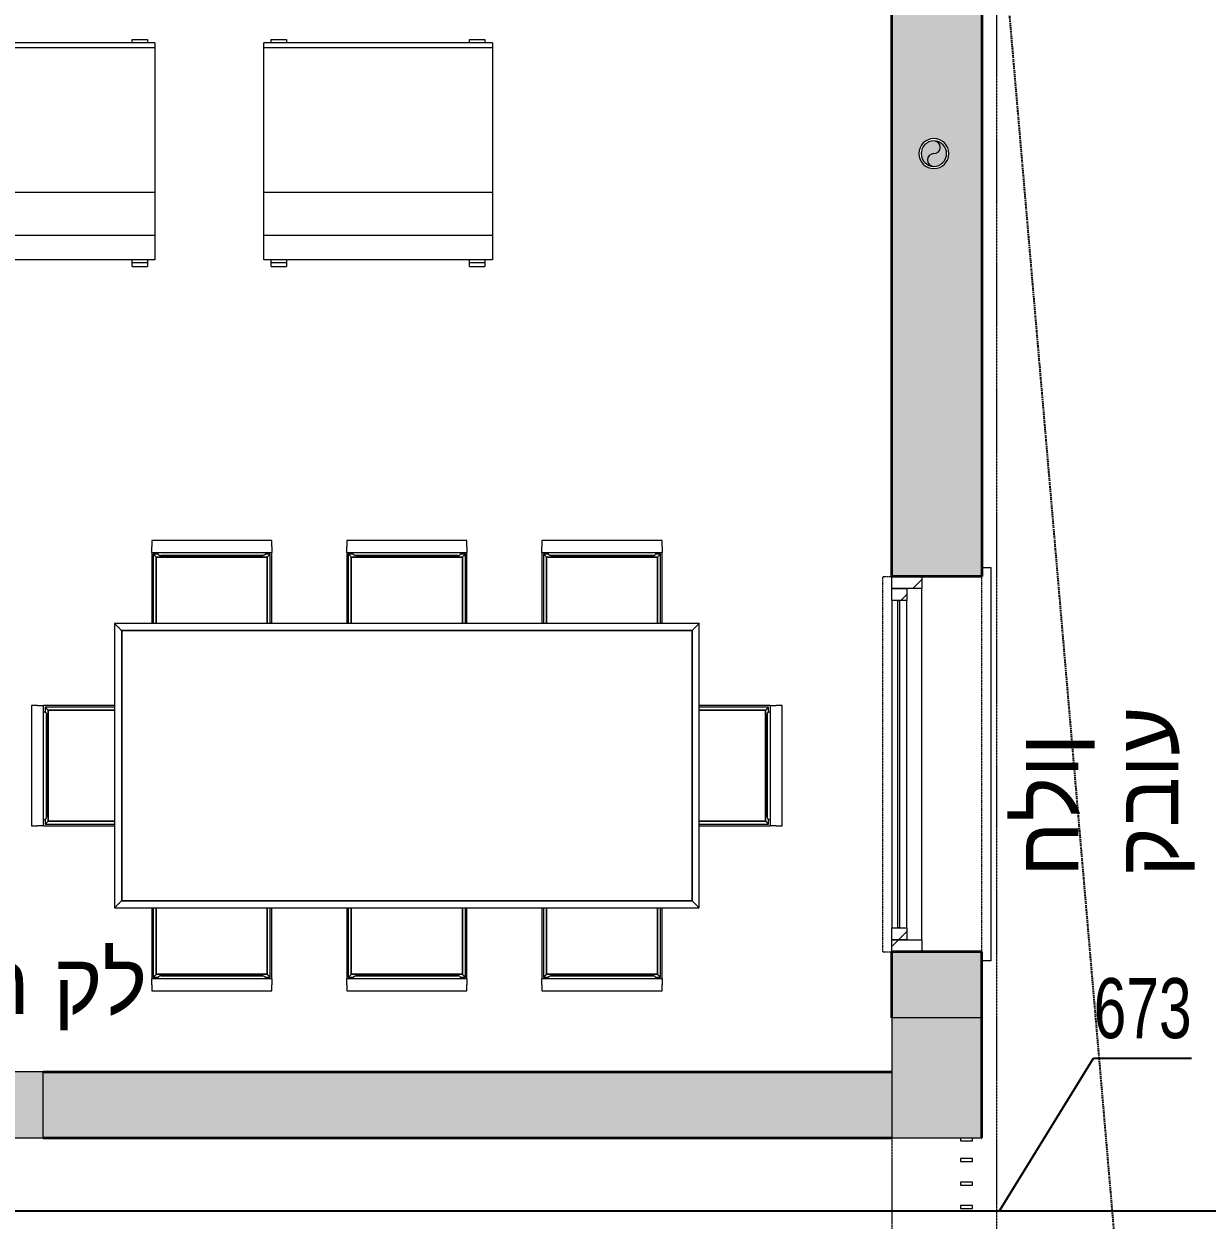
# Model space of a CAD drawing. Header units: centimetres. Extents: x 14435 to 32127, y -4289 to 2500.
# Drawn here: x 19579.3 to 19973.4, y -1335.3 to -936.8 of the extents above; entities that cross this region are included whole.
import ezdxf

# ---------------------------------------------------------------- set-up
doc = ezdxf.new("R2010")
doc.units = ezdxf.units.CM
for name, pattern in [('Dash Tiny', [0.12, 0.06, -0.06]), ('Hidden', [0.714375, 0.47625, -0.238125]), ('Overhead', [0.396875, 0.238125, -0.15875])]:
    doc.linetypes.add(name, pattern=pattern)
for name, color, linetype, lineweight in [('A-ANNO-DIMS', 7, 'Continuous', 5), ('A-DETL', 7, 'Continuous', 5), ('A-GLAZ', 7, 'Continuous', 13), ('A-GLAZ-CWMG', 7, 'Continuous', 5), ('A-WALL-PATT', 7, 'Continuous', 35), ('G-ANNO-TEXT', 7, 'Continuous', 5), ('I-FURN', 7, 'Continuous', 5), ('I-WALL', 7, 'Continuous', 13), ('P-SANR-FIXT', 7, 'Continuous', 5)]:
    doc.layers.add(name, color=color, linetype=linetype, lineweight=lineweight)
doc.styles.add('Arial_15', font='arial.ttf', dxfattribs={"width": 0.7, "height": 20})
doc.styles.add('Arial_3', font='arial.ttf', dxfattribs={"height": 15})
doc.dimstyles.new('2_mm_-_מעוגל_למידות_שלמות_1', dxfattribs={"dimscale": 30.48, "dimtxt": 20.405188, "dimasz": 0.492126, "dimexe": 0.492126, "dimexo": 0.0625, "dimgap": 0, "dimtad": 1, "dimdec": 0, "dimdsep": 46, "dimtxsty": 'Arial_15', "dimblk1": 'OBLIQUE', "dimblk2": 'OBLIQUE', "dimsah": 1, "dimcen": 0.09, "dimdle": 0.328084, "dimadec": 1, "dimazin": 2, "dimtfac": 1, "dimtdec": 4, "dimtix": 1, "dimtmove": 1, "dimatfit": 3, "dimfxl": 0.787402, "dimfxlon": 1, "dimtvp": 1, "dimtolj": 1, "dimtzin": 0, "dimarcsym": 2})
pattern_1 = [(315, (2663.47, 1033.428), (5.613014, 5.613014), [])]

# ---------------------------------------------------------------- blocks, each defined once
blk = doc.blocks.new('שולחן אוכל מלבני - 160L_90W cm 8 seats-375371-קומה א - Dependent 1')
at = {"layer": 'I-FURN', "color": 253, "true_color": 0xaaaaaa}
for p, q in [((-45, 75), (-85, 75)), ((-85, 75), (-85, 73)), ((-85, 71), (-85, 73)), ((-45, 73), (-45, 75)), ((-45, 73), (-45, 71)), ((-20, 75), (-20, 73)), ((20, 75), (-20, 75)), ((-20, 71), (-20, 73)), ((20, 73), (20, 75)), ((20, 73), (20, 71)), ((45, 75), (45, 73)), ((85, 75), (45, 75)), ((45, 71), (45, 73)), ((85, 73), (85, 75)), ((85, 73), (85, 71)), ((-85, 71), (-45, 71)), ((-85, 71), (-85, 47.34)), ((-84.5, 70.5), (-84.5, 47.34)), ((-82.87, 70.5), (-84.5, 70.5)), ((-83.5, 47.34), (-83.5, 69.5)), ((-83.5, 69.5), (-46.5, 69.5)), ((-46.5, 69.5), (-83.5, 69.5)), ((-83.5, 69.5), (-83.5, 47.34)), ((-82, 70), (-48, 70)), ((-82, 70), (-48, 70)), ((-48, 70), (-82, 70)), ((-45.5, 70.5), (-47.13, 70.5)), ((-46.5, 69.5), (-46.5, 47.34)), ((-46.5, 47.34), (-46.5, 69.5)), ((-45.5, 47.34), (-45.5, 70.5)), ((-45, 47.34), (-45, 71)), ((-20, 71), (20, 71)), ((-20, 71), (-20, 47.34)), ((-19.5, 70.5), (-19.5, 47.34)), ((-17.87, 70.5), (-19.5, 70.5)), ((-18.5, 47.34), (-18.5, 69.5)), ((-18.5, 69.5), (18.5, 69.5)), ((18.5, 69.5), (-18.5, 69.5)), ((-18.5, 69.5), (-18.5, 47.34)), ((-17, 70), (17, 70)), ((-17, 70), (17, 70)), ((17, 70), (-17, 70)), ((19.5, 70.5), (17.87, 70.5)), ((18.5, 69.5), (18.5, 47.34)), ((18.5, 47.34), (18.5, 69.5)), ((19.5, 47.34), (19.5, 70.5)), ((20, 47.34), (20, 71)), ((45, 71), (85, 71)), ((45, 71), (45, 47.34)), ((45.5, 70.5), (45.5, 47.34)), ((47.13, 70.5), (45.5, 70.5)), ((46.5, 47.34), (46.5, 69.5)), ((46.5, 69.5), (83.5, 69.5)), ((83.5, 69.5), (46.5, 69.5)), ((46.5, 69.5), (46.5, 47.34)), ((48, 70), (82, 70)), ((48, 70), (82, 70)), ((82, 70), (48, 70)), ((84.5, 70.5), (82.87, 70.5)), ((83.5, 69.5), (83.5, 47.34)), ((83.5, 47.34), (83.5, 69.5)), ((84.5, 47.34), (84.5, 70.5)), ((85, 47.34), (85, 71)), ((97.35, 47.35), (-97.35, 47.35)), ((-97.35, 47.35), (-97.35, -47.35)), ((-95, 45), (95, 45)), ((-95, -45), (-95, 45)), ((95, 45), (-95, 45)), ((-95, 45), (-95, -45)), ((95, 45), (95, -45)), ((95, -45), (95, 45)), ((97.35, -47.35), (97.35, 47.35)), ((-125, 20), (-125, -20)), ((-123, 20), (-125, 20)), ((-123, 20), (-121, 20)), ((-121, -20), (-121, 20)), ((-97.34, 20), (-121, 20)), ((121, 20), (97.34, 20)), ((121, 20), (121, -20)), ((121, 20), (123, 20)), ((125, 20), (123, 20)), ((125, -20), (125, 20)), ((-97.34, 19.5), (-120.5, 19.5)), ((-120.5, 19.5), (-120.5, 17.87)), ((-120, -17), (-120, 17)), ((-120, -17), (-120, 17)), ((-120, 17), (-120, -17)), ((-119.5, 18.5), (-97.34, 18.5)), ((-119.5, -18.5), (-119.5, 18.5)), ((-97.34, 18.5), (-119.5, 18.5)), ((-119.5, 18.5), (-119.5, -18.5)), ((120.5, 19.5), (97.34, 19.5)), ((97.34, 18.5), (119.5, 18.5)), ((119.5, 18.5), (97.34, 18.5)), ((119.5, 18.5), (119.5, -18.5)), ((119.5, -18.5), (119.5, 18.5)), ((120, 17), (120, -17)), ((120, 17), (120, -17)), ((120, -17), (120, 17)), ((120.5, 17.87), (120.5, 19.5)), ((-120.5, -17.87), (-120.5, -19.5)), ((-120.5, -19.5), (-97.34, -19.5)), ((-97.34, -18.5), (-119.5, -18.5)), ((-119.5, -18.5), (-97.34, -18.5)), ((119.5, -18.5), (97.34, -18.5)), ((97.34, -18.5), (119.5, -18.5)), ((97.34, -19.5), (120.5, -19.5)), ((120.5, -19.5), (120.5, -17.87)), ((-125, -20), (-123, -20)), ((-121, -20), (-123, -20)), ((-121, -20), (-97.34, -20)), ((97.34, -20), (121, -20)), ((123, -20), (121, -20)), ((123, -20), (125, -20)), ((-97.35, -47.35), (97.35, -47.35)), ((95, -45), (-95, -45)), ((-95, -45), (95, -45)), ((-85, -47.34), (-85, -70.9)), ((-84.5, -47.34), (-84.5, -70.5)), ((-83.5, -69.5), (-83.5, -47.34)), ((-83.5, -47.34), (-83.5, -69.5)), ((-46.5, -47.34), (-46.5, -69.5)), ((-46.5, -69.5), (-46.5, -47.34)), ((-45.5, -70.5), (-45.5, -47.34)), ((-45, -70.9), (-45, -47.34)), ((-20, -47.34), (-20, -70.9)), ((-19.5, -47.34), (-19.5, -70.5)), ((-18.5, -69.5), (-18.5, -47.34)), ((-18.5, -47.34), (-18.5, -69.5)), ((18.5, -47.34), (18.5, -69.5)), ((18.5, -69.5), (18.5, -47.34)), ((19.5, -70.5), (19.5, -47.34)), ((20, -70.9), (20, -47.34)), ((45, -47.34), (45, -70.9)), ((45.5, -47.34), (45.5, -70.5)), ((46.5, -69.5), (46.5, -47.34)), ((46.5, -47.34), (46.5, -69.5)), ((83.5, -47.34), (83.5, -69.5)), ((83.5, -69.5), (83.5, -47.34)), ((84.5, -70.5), (84.5, -47.34)), ((85, -70.9), (85, -47.34)), ((-45, -71), (-85, -71)), ((-85, -73), (-85, -71)), ((-84.5, -70.5), (-82.87, -70.5)), ((-46.5, -69.5), (-83.5, -69.5)), ((-83.5, -69.5), (-46.5, -69.5)), ((-48, -70), (-82, -70)), ((-48, -70), (-82, -70)), ((-82, -70), (-48, -70)), ((-47.13, -70.5), (-45.5, -70.5)), ((-45, -71), (-45, -73)), ((20, -71), (-20, -71)), ((-20, -73), (-20, -71)), ((-19.5, -70.5), (-17.87, -70.5)), ((18.5, -69.5), (-18.5, -69.5)), ((-18.5, -69.5), (18.5, -69.5)), ((17, -70), (-17, -70)), ((17, -70), (-17, -70)), ((-17, -70), (17, -70)), ((17.87, -70.5), (19.5, -70.5)), ((20, -71), (20, -73)), ((85, -71), (45, -71)), ((45, -73), (45, -71)), ((45.5, -70.5), (47.13, -70.5)), ((83.5, -69.5), (46.5, -69.5)), ((46.5, -69.5), (83.5, -69.5)), ((82, -70), (48, -70)), ((82, -70), (48, -70)), ((48, -70), (82, -70)), ((82.87, -70.5), (84.5, -70.5)), ((85, -71), (85, -73)), ((-85, -73), (-85, -75)), ((-85, -75), (-45, -75)), ((-45, -75), (-45, -73)), ((-20, -73), (-20, -75)), ((-20, -75), (20, -75)), ((20, -75), (20, -73)), ((45, -73), (45, -75)), ((45, -75), (85, -75)), ((85, -75), (85, -73))]:
    blk.add_line(p, q, dxfattribs=at)
for points, knots in [([(-83.5, 69.5), (-83.59, 69.59), (-83.72, 69.72), (-83.88, 69.88), (-83.98, 69.98), (-84.06, 70.06), (-84.13, 70.13), (-84.19, 70.19), (-84.25, 70.25), (-84.31, 70.31), (-84.37, 70.37), (-84.43, 70.43), (-84.48, 70.48), (-84.5, 70.5), (-84.5, 70.5)], [-1, -1, -1, -1, -0.9166667, -0.875, -0.8333333, -0.8125, -0.7916667, -0.75, -0.7291667, -0.7083333, -0.6666667, -0.625, -0.5833333, -0.5, -0.5, -0.5, -0.5]), ([(-83, 71), (-83, 70.91), (-82.98, 70.78), (-82.93, 70.62), (-82.87, 70.5), (-82.81, 70.41), (-82.75, 70.34), (-82.69, 70.28), (-82.61, 70.2), (-82.52, 70.14), (-82.44, 70.1), (-82.36, 70.07), (-82.22, 70.02), (-82.09, 70), (-82, 70)], [0.5, 0.5, 0.5, 0.5, 0.5833333, 0.625, 0.6666667, 0.7083333, 0.7291667, 0.75, 0.7916667, 0.8333333, 0.8541667, 0.875, 0.9166667, 1, 1, 1, 1]), ([(-47, 71), (-47, 70.91), (-47.02, 70.78), (-47.07, 70.62), (-47.13, 70.5), (-47.19, 70.41), (-47.25, 70.34), (-47.31, 70.28), (-47.39, 70.2), (-47.48, 70.14), (-47.56, 70.1), (-47.64, 70.07), (-47.78, 70.02), (-47.91, 70), (-48, 70)], [0.5, 0.5, 0.5, 0.5, 0.5833333, 0.625, 0.6666667, 0.7083333, 0.7291667, 0.75, 0.7916667, 0.8333333, 0.8541667, 0.875, 0.9166667, 1, 1, 1, 1]), ([(-45.5, 70.5), (-45.5, 70.5), (-45.52, 70.48), (-45.57, 70.43), (-45.63, 70.37), (-45.69, 70.31), (-45.75, 70.25), (-45.81, 70.19), (-45.89, 70.11), (-45.98, 70.02), (-46.06, 69.94), (-46.14, 69.86), (-46.28, 69.72), (-46.41, 69.59), (-46.5, 69.5)], [0.5, 0.5, 0.5, 0.5, 0.5833333, 0.625, 0.6666667, 0.7083333, 0.7291667, 0.75, 0.7916667, 0.8333333, 0.8541667, 0.875, 0.9166667, 1, 1, 1, 1]), ([(-18.5, 69.5), (-18.59, 69.59), (-18.72, 69.72), (-18.88, 69.88), (-18.98, 69.98), (-19.06, 70.06), (-19.13, 70.13), (-19.19, 70.19), (-19.25, 70.25), (-19.31, 70.31), (-19.37, 70.37), (-19.43, 70.43), (-19.48, 70.48), (-19.5, 70.5), (-19.5, 70.5)], [0, 0, 0, 0, 0.0833333, 0.125, 0.1666667, 0.1875, 0.2083333, 0.25, 0.2708333, 0.2916667, 0.3333333, 0.375, 0.4166667, 0.5, 0.5, 0.5, 0.5]), ([(-17, 70), (-17.09, 70), (-17.22, 70.02), (-17.38, 70.07), (-17.48, 70.12), (-17.56, 70.17), (-17.63, 70.22), (-17.69, 70.28), (-17.75, 70.34), (-17.81, 70.41), (-17.87, 70.5), (-17.93, 70.62), (-17.98, 70.78), (-18, 70.91), (-18, 71)], [0, 0, 0, 0, 0.0833333, 0.125, 0.1666667, 0.1875, 0.2083333, 0.25, 0.2708333, 0.2916667, 0.3333333, 0.375, 0.4166667, 0.5, 0.5, 0.5, 0.5]), ([(17, 70), (17.09, 70), (17.22, 70.02), (17.38, 70.07), (17.48, 70.12), (17.56, 70.17), (17.63, 70.22), (17.69, 70.28), (17.75, 70.34), (17.81, 70.41), (17.87, 70.5), (17.93, 70.62), (17.98, 70.78), (18, 70.91), (18, 71)], [0, 0, 0, 0, 0.0833333, 0.125, 0.1666667, 0.1875, 0.2083333, 0.25, 0.2708333, 0.2916667, 0.3333333, 0.375, 0.4166667, 0.5, 0.5, 0.5, 0.5]), ([(19.5, 70.5), (19.5, 70.5), (19.48, 70.48), (19.43, 70.43), (19.37, 70.37), (19.31, 70.31), (19.25, 70.25), (19.19, 70.19), (19.13, 70.13), (19.06, 70.06), (18.98, 69.98), (18.88, 69.88), (18.72, 69.72), (18.59, 69.59), (18.5, 69.5)], [-0.5, -0.5, -0.5, -0.5, -0.4166667, -0.375, -0.3333333, -0.2916667, -0.2708333, -0.25, -0.2083333, -0.1875, -0.1666667, -0.125, -0.0833333, 0, 0, 0, 0]), ([(46.5, 69.5), (46.41, 69.59), (46.28, 69.72), (46.12, 69.88), (46.02, 69.98), (45.94, 70.06), (45.87, 70.13), (45.81, 70.19), (45.75, 70.25), (45.69, 70.31), (45.63, 70.37), (45.57, 70.43), (45.52, 70.48), (45.5, 70.5), (45.5, 70.5)], [0, 0, 0, 0, 0.0833333, 0.125, 0.1666667, 0.1875, 0.2083333, 0.25, 0.2708333, 0.2916667, 0.3333333, 0.375, 0.4166667, 0.5, 0.5, 0.5, 0.5]), ([(48, 70), (47.91, 70), (47.78, 70.02), (47.62, 70.07), (47.52, 70.12), (47.44, 70.17), (47.37, 70.22), (47.31, 70.28), (47.25, 70.34), (47.19, 70.41), (47.13, 70.5), (47.07, 70.62), (47.02, 70.78), (47, 70.91), (47, 71)], [0, 0, 0, 0, 0.0833333, 0.125, 0.1666667, 0.1875, 0.2083333, 0.25, 0.2708333, 0.2916667, 0.3333333, 0.375, 0.4166667, 0.5, 0.5, 0.5, 0.5]), ([(82, 70), (82.09, 70), (82.22, 70.02), (82.38, 70.07), (82.48, 70.12), (82.56, 70.17), (82.63, 70.22), (82.69, 70.28), (82.75, 70.34), (82.81, 70.41), (82.87, 70.5), (82.93, 70.62), (82.98, 70.78), (83, 70.91), (83, 71)], [0, 0, 0, 0, 0.0833333, 0.125, 0.1666667, 0.1875, 0.2083333, 0.25, 0.2708333, 0.2916667, 0.3333333, 0.375, 0.4166667, 0.5, 0.5, 0.5, 0.5]), ([(84.5, 70.5), (84.5, 70.5), (84.48, 70.48), (84.43, 70.43), (84.37, 70.37), (84.31, 70.31), (84.25, 70.25), (84.19, 70.19), (84.13, 70.13), (84.06, 70.06), (83.98, 69.98), (83.88, 69.88), (83.72, 69.72), (83.59, 69.59), (83.5, 69.5)], [-0.5, -0.5, -0.5, -0.5, -0.4166667, -0.375, -0.3333333, -0.2916667, -0.2708333, -0.25, -0.2083333, -0.1875, -0.1666667, -0.125, -0.0833333, 0, 0, 0, 0]), ([(-97.35, 47.35), (-97.35, 47.35), (-97.34, 47.34), (-97.29, 47.29), (-97.14, 47.14), (-97, 47), (-96.86, 46.86), (-96.73, 46.73), (-96.59, 46.59), (-96.44, 46.44), (-96.27, 46.27), (-96.1, 46.1), (-95.88, 45.88), (-95.5, 45.5), (-95.2, 45.2), (-95, 45)], [0.3832216, 0.3832216, 0.3832216, 0.3832216, 0.4, 0.5, 0.55, 0.6, 0.65, 0.675, 0.7, 0.75, 0.775, 0.8, 0.85, 0.9, 1, 1, 1, 1]), ([(97.35, 47.35), (97.35, 47.35), (97.34, 47.34), (97.29, 47.29), (97.14, 47.14), (97, 47), (96.86, 46.86), (96.73, 46.73), (96.59, 46.59), (96.44, 46.44), (96.27, 46.27), (96.1, 46.1), (95.88, 45.88), (95.5, 45.5), (95.2, 45.2), (95, 45)], [0.3832216, 0.3832216, 0.3832216, 0.3832216, 0.4, 0.5, 0.55, 0.6, 0.65, 0.675, 0.7, 0.75, 0.775, 0.8, 0.85, 0.9, 1, 1, 1, 1]), ([(-121, 18), (-120.91, 18), (-120.78, 17.98), (-120.62, 17.93), (-120.5, 17.87), (-120.41, 17.81), (-120.34, 17.75), (-120.28, 17.69), (-120.2, 17.61), (-120.14, 17.52), (-120.1, 17.44), (-120.07, 17.36), (-120.02, 17.22), (-120, 17.09), (-120, 17)], [0.5, 0.5, 0.5, 0.5, 0.5833333, 0.625, 0.6666667, 0.7083333, 0.7291667, 0.75, 0.7916667, 0.8333333, 0.8541667, 0.875, 0.9166667, 1, 1, 1, 1]), ([(-120.5, 19.5), (-120.5, 19.5), (-120.48, 19.48), (-120.43, 19.43), (-120.37, 19.37), (-120.31, 19.31), (-120.25, 19.25), (-120.19, 19.19), (-120.11, 19.11), (-120.02, 19.02), (-119.94, 18.94), (-119.86, 18.86), (-119.72, 18.72), (-119.59, 18.59), (-119.5, 18.5)], [0.5, 0.5, 0.5, 0.5, 0.5833333, 0.625, 0.6666667, 0.7083333, 0.7291667, 0.75, 0.7916667, 0.8333333, 0.8541667, 0.875, 0.9166667, 1, 1, 1, 1]), ([(119.5, 18.5), (119.59, 18.59), (119.72, 18.72), (119.88, 18.88), (119.98, 18.98), (120.06, 19.06), (120.13, 19.13), (120.19, 19.19), (120.25, 19.25), (120.31, 19.31), (120.37, 19.37), (120.43, 19.43), (120.48, 19.48), (120.5, 19.5), (120.5, 19.5)], [0, 0, 0, 0, 0.0833333, 0.125, 0.1666667, 0.1875, 0.2083333, 0.25, 0.2708333, 0.2916667, 0.3333333, 0.375, 0.4166667, 0.5, 0.5, 0.5, 0.5]), ([(120, 17), (120, 17.09), (120.02, 17.22), (120.07, 17.38), (120.12, 17.48), (120.17, 17.56), (120.22, 17.63), (120.28, 17.69), (120.34, 17.75), (120.41, 17.81), (120.5, 17.87), (120.62, 17.93), (120.78, 17.98), (120.91, 18), (121, 18)], [0, 0, 0, 0, 0.0833333, 0.125, 0.1666667, 0.1875, 0.2083333, 0.25, 0.2708333, 0.2916667, 0.3333333, 0.375, 0.4166667, 0.5, 0.5, 0.5, 0.5]), ([(-121, -18), (-120.91, -18), (-120.78, -17.98), (-120.62, -17.93), (-120.5, -17.87), (-120.41, -17.81), (-120.34, -17.75), (-120.28, -17.69), (-120.2, -17.61), (-120.14, -17.52), (-120.1, -17.44), (-120.07, -17.36), (-120.02, -17.22), (-120, -17.09), (-120, -17)], [0.5, 0.5, 0.5, 0.5, 0.5833333, 0.625, 0.6666667, 0.7083333, 0.7291667, 0.75, 0.7916667, 0.8333333, 0.8541667, 0.875, 0.9166667, 1, 1, 1, 1]), ([(-119.5, -18.5), (-119.59, -18.59), (-119.72, -18.72), (-119.88, -18.88), (-119.98, -18.98), (-120.06, -19.06), (-120.13, -19.13), (-120.19, -19.19), (-120.25, -19.25), (-120.31, -19.31), (-120.37, -19.37), (-120.43, -19.43), (-120.48, -19.48), (-120.5, -19.5), (-120.5, -19.5)], [-1, -1, -1, -1, -0.9166667, -0.875, -0.8333333, -0.8125, -0.7916667, -0.75, -0.7291667, -0.7083333, -0.6666667, -0.625, -0.5833333, -0.5, -0.5, -0.5, -0.5]), ([(120.5, -19.5), (120.5, -19.5), (120.48, -19.48), (120.43, -19.43), (120.37, -19.37), (120.31, -19.31), (120.25, -19.25), (120.19, -19.19), (120.13, -19.13), (120.06, -19.06), (119.98, -18.98), (119.88, -18.88), (119.72, -18.72), (119.59, -18.59), (119.5, -18.5)], [-0.5, -0.5, -0.5, -0.5, -0.4166667, -0.375, -0.3333333, -0.2916667, -0.2708333, -0.25, -0.2083333, -0.1875, -0.1666667, -0.125, -0.0833333, 0, 0, 0, 0]), ([(120, -17), (120, -17.09), (120.02, -17.22), (120.07, -17.38), (120.12, -17.48), (120.17, -17.56), (120.22, -17.63), (120.28, -17.69), (120.34, -17.75), (120.41, -17.81), (120.5, -17.87), (120.62, -17.93), (120.78, -17.98), (120.91, -18), (121, -18)], [0, 0, 0, 0, 0.0833333, 0.125, 0.1666667, 0.1875, 0.2083333, 0.25, 0.2708333, 0.2916667, 0.3333333, 0.375, 0.4166667, 0.5, 0.5, 0.5, 0.5]), ([(-95, -45), (-95.2, -45.2), (-95.5, -45.5), (-95.88, -45.88), (-96.1, -46.1), (-96.27, -46.27), (-96.44, -46.44), (-96.59, -46.59), (-96.73, -46.73), (-96.86, -46.86), (-97, -47), (-97.14, -47.14), (-97.29, -47.29), (-97.34, -47.34), (-97.35, -47.35), (-97.35, -47.35)], [-1, -1, -1, -1, -0.9, -0.85, -0.8, -0.775, -0.75, -0.7, -0.675, -0.65, -0.6, -0.55, -0.5, -0.4, -0.3832216, -0.3832216, -0.3832216, -0.3832216]), ([(97.35, -47.35), (97.35, -47.35), (97.34, -47.34), (97.29, -47.29), (97.14, -47.14), (97, -47), (96.86, -46.86), (96.73, -46.73), (96.59, -46.59), (96.44, -46.44), (96.27, -46.27), (96.1, -46.1), (95.88, -45.88), (95.5, -45.5), (95.2, -45.2), (95, -45)], [0.3832216, 0.3832216, 0.3832216, 0.3832216, 0.4, 0.5, 0.55, 0.6, 0.65, 0.675, 0.7, 0.75, 0.775, 0.8, 0.85, 0.9, 1, 1, 1, 1]), ([(-84.5, -70.5), (-84.5, -70.5), (-84.48, -70.48), (-84.43, -70.43), (-84.37, -70.37), (-84.31, -70.31), (-84.25, -70.25), (-84.19, -70.19), (-84.13, -70.13), (-84.06, -70.06), (-83.98, -69.98), (-83.88, -69.88), (-83.72, -69.72), (-83.59, -69.59), (-83.5, -69.5)], [-0.5, -0.5, -0.5, -0.5, -0.4166667, -0.375, -0.3333333, -0.2916667, -0.2708333, -0.25, -0.2083333, -0.1875, -0.1666667, -0.125, -0.0833333, 0, 0, 0, 0]), ([(-82, -70), (-82.09, -70), (-82.22, -70.02), (-82.38, -70.07), (-82.48, -70.12), (-82.56, -70.17), (-82.63, -70.22), (-82.69, -70.28), (-82.75, -70.34), (-82.81, -70.41), (-82.87, -70.5), (-82.93, -70.62), (-82.98, -70.78), (-83, -70.91), (-83, -71)], [0, 0, 0, 0, 0.0833333, 0.125, 0.1666667, 0.1875, 0.2083333, 0.25, 0.2708333, 0.2916667, 0.3333333, 0.375, 0.4166667, 0.5, 0.5, 0.5, 0.5]), ([(-48, -70), (-47.91, -70), (-47.78, -70.02), (-47.62, -70.07), (-47.52, -70.12), (-47.44, -70.17), (-47.37, -70.22), (-47.31, -70.28), (-47.25, -70.34), (-47.19, -70.41), (-47.13, -70.5), (-47.07, -70.62), (-47.02, -70.78), (-47, -70.91), (-47, -71)], [0, 0, 0, 0, 0.0833333, 0.125, 0.1666667, 0.1875, 0.2083333, 0.25, 0.2708333, 0.2916667, 0.3333333, 0.375, 0.4166667, 0.5, 0.5, 0.5, 0.5]), ([(-46.5, -69.5), (-46.41, -69.59), (-46.28, -69.72), (-46.12, -69.88), (-46.02, -69.98), (-45.94, -70.06), (-45.87, -70.13), (-45.81, -70.19), (-45.75, -70.25), (-45.69, -70.31), (-45.63, -70.37), (-45.57, -70.43), (-45.52, -70.48), (-45.5, -70.5), (-45.5, -70.5)], [0, 0, 0, 0, 0.0833333, 0.125, 0.1666667, 0.1875, 0.2083333, 0.25, 0.2708333, 0.2916667, 0.3333333, 0.375, 0.4166667, 0.5, 0.5, 0.5, 0.5]), ([(-19.5, -70.5), (-19.5, -70.5), (-19.48, -70.48), (-19.43, -70.43), (-19.37, -70.37), (-19.31, -70.31), (-19.25, -70.25), (-19.19, -70.19), (-19.11, -70.11), (-19.02, -70.02), (-18.94, -69.94), (-18.86, -69.86), (-18.72, -69.72), (-18.59, -69.59), (-18.5, -69.5)], [0.5, 0.5, 0.5, 0.5, 0.5833333, 0.625, 0.6666667, 0.7083333, 0.7291667, 0.75, 0.7916667, 0.8333333, 0.8541667, 0.875, 0.9166667, 1, 1, 1, 1]), ([(-18, -71), (-18, -70.91), (-17.98, -70.78), (-17.93, -70.62), (-17.87, -70.5), (-17.81, -70.41), (-17.75, -70.34), (-17.69, -70.28), (-17.61, -70.2), (-17.52, -70.14), (-17.44, -70.1), (-17.36, -70.07), (-17.22, -70.02), (-17.09, -70), (-17, -70)], [0.5, 0.5, 0.5, 0.5, 0.5833333, 0.625, 0.6666667, 0.7083333, 0.7291667, 0.75, 0.7916667, 0.8333333, 0.8541667, 0.875, 0.9166667, 1, 1, 1, 1]), ([(18, -71), (18, -70.91), (17.98, -70.78), (17.93, -70.62), (17.87, -70.5), (17.81, -70.41), (17.75, -70.34), (17.69, -70.28), (17.61, -70.2), (17.52, -70.14), (17.44, -70.1), (17.36, -70.07), (17.22, -70.02), (17.09, -70), (17, -70)], [0.5, 0.5, 0.5, 0.5, 0.5833333, 0.625, 0.6666667, 0.7083333, 0.7291667, 0.75, 0.7916667, 0.8333333, 0.8541667, 0.875, 0.9166667, 1, 1, 1, 1]), ([(18.5, -69.5), (18.59, -69.59), (18.72, -69.72), (18.88, -69.88), (18.98, -69.98), (19.06, -70.06), (19.13, -70.13), (19.19, -70.19), (19.25, -70.25), (19.31, -70.31), (19.37, -70.37), (19.43, -70.43), (19.48, -70.48), (19.5, -70.5), (19.5, -70.5)], [-1, -1, -1, -1, -0.9166667, -0.875, -0.8333333, -0.8125, -0.7916667, -0.75, -0.7291667, -0.7083333, -0.6666667, -0.625, -0.5833333, -0.5, -0.5, -0.5, -0.5]), ([(45.5, -70.5), (45.5, -70.5), (45.52, -70.48), (45.57, -70.43), (45.63, -70.37), (45.69, -70.31), (45.75, -70.25), (45.81, -70.19), (45.89, -70.11), (45.98, -70.02), (46.06, -69.94), (46.14, -69.86), (46.28, -69.72), (46.41, -69.59), (46.5, -69.5)], [0.5, 0.5, 0.5, 0.5, 0.5833333, 0.625, 0.6666667, 0.7083333, 0.7291667, 0.75, 0.7916667, 0.8333333, 0.8541667, 0.875, 0.9166667, 1, 1, 1, 1]), ([(47, -71), (47, -70.91), (47.02, -70.78), (47.07, -70.62), (47.13, -70.5), (47.19, -70.41), (47.25, -70.34), (47.31, -70.28), (47.39, -70.2), (47.48, -70.14), (47.56, -70.1), (47.64, -70.07), (47.78, -70.02), (47.91, -70), (48, -70)], [0.5, 0.5, 0.5, 0.5, 0.5833333, 0.625, 0.6666667, 0.7083333, 0.7291667, 0.75, 0.7916667, 0.8333333, 0.8541667, 0.875, 0.9166667, 1, 1, 1, 1]), ([(83, -71), (83, -70.91), (82.98, -70.78), (82.93, -70.62), (82.87, -70.5), (82.81, -70.41), (82.75, -70.34), (82.69, -70.28), (82.61, -70.2), (82.52, -70.14), (82.44, -70.1), (82.36, -70.07), (82.22, -70.02), (82.09, -70), (82, -70)], [0.5, 0.5, 0.5, 0.5, 0.5833333, 0.625, 0.6666667, 0.7083333, 0.7291667, 0.75, 0.7916667, 0.8333333, 0.8541667, 0.875, 0.9166667, 1, 1, 1, 1]), ([(83.5, -69.5), (83.59, -69.59), (83.72, -69.72), (83.88, -69.88), (83.98, -69.98), (84.06, -70.06), (84.13, -70.13), (84.19, -70.19), (84.25, -70.25), (84.31, -70.31), (84.37, -70.37), (84.43, -70.43), (84.48, -70.48), (84.5, -70.5), (84.5, -70.5)], [-1, -1, -1, -1, -0.9166667, -0.875, -0.8333333, -0.8125, -0.7916667, -0.75, -0.7291667, -0.7083333, -0.6666667, -0.625, -0.5833333, -0.5, -0.5, -0.5, -0.5])]:
    blk.add_open_spline(points, degree=3, knots=knots, dxfattribs=at)
blk = doc.blocks.new('כסא ברצלונה - Barcelona_Chair_4171-742030-קומה א - Dependent 1')
at = {"layer": 'I-FURN', "color": 253, "true_color": 0xaaaaaa}
for p, q in [((-27.3, 38.1), (-25.59, 38.1)), ((-27.3, 38.1), (-27.3, -38.1)), ((-25.59, 38.1), (22.65, 38.1)), ((-25.59, 38.1), (-25.59, -38.1)), ((22.65, 38.1), (36.91, 38.1)), ((22.65, 38.1), (22.65, -38.1)), ((36.91, 38.1), (45.09, 38.1)), ((36.91, 38.1), (36.91, -38.1)), ((45.09, 38.1), (45.09, -38.1)), ((-28.36, 30.48), (-28.36, 35.56)), ((-28.33, 35.56), (-27.32, 35.56)), ((-28.33, 30.48), (-28.33, 35.56)), ((45.15, 35.56), (45.98, 35.56)), ((45.98, 35.56), (47.25, 35.56)), ((45.98, 30.48), (45.98, 35.56)), ((47.25, 30.48), (47.25, 35.56)), ((-27.32, 30.48), (-28.33, 30.48)), ((45.98, 30.48), (45.15, 30.48)), ((47.25, 30.48), (45.98, 30.48)), ((-28.36, -35.56), (-28.36, -30.48)), ((-28.33, -30.48), (-27.32, -30.48)), ((-28.33, -35.56), (-28.33, -30.48)), ((45.15, -30.48), (45.98, -30.48)), ((45.98, -30.48), (47.25, -30.48)), ((45.98, -35.56), (45.98, -30.48)), ((47.25, -35.56), (47.25, -30.48)), ((-27.32, -35.56), (-28.33, -35.56)), ((45.98, -35.56), (45.15, -35.56)), ((47.25, -35.56), (45.98, -35.56)), ((-25.59, -38.1), (-27.3, -38.1)), ((22.65, -38.1), (-25.59, -38.1)), ((36.91, -38.1), (22.65, -38.1)), ((45.09, -38.1), (36.91, -38.1))]:
    blk.add_line(p, q, dxfattribs=at)
blk = doc.blocks.new('חלון חד כנפי  _ גלילה - מדרגות 2-961650-קומה א - Dependent 1')
at = {"layer": 'A-GLAZ', "lineweight": 5, "true_color": 0x008040}
h = blk.add_hatch(dxfattribs=at)
h.set_pattern_fill('FP_43', color=116, style=0, pattern_type=2)
h.set_pattern_definition(pattern_1)
h.paths.add_polyline_path([(-62.5, 15), (-62.5, 5), (-58.5, 5), (-58.5, 15)], flags=0)
h.paths.add_polyline_path([(58.5, 5), (62.5, 5), (62.5, 15), (58.5, 15)], flags=0)
h = blk.add_hatch(dxfattribs=at)
h.set_pattern_fill('FP_43', color=116, style=0, pattern_type=2)
h.set_pattern_definition(pattern_1)
h.paths.add_polyline_path([(-58.5, 10), (-54.5, 10), (-54.5, 15), (-58.5, 15)], flags=0)
h.paths.add_polyline_path([(54.5, 10), (58.5, 10), (58.5, 15), (54.5, 15)], flags=0)
at = {"layer": 'A-GLAZ', "linetype": 'Overhead'}
for p, q in [((-62.5, 18), (-62.5, 15)), ((-62.5, 18), (62.5, 18)), ((62.5, 18), (62.5, 15)), ((-62.5, -15), (62.5, -15))]:
    blk.add_line(p, q, dxfattribs=at)
at = {"layer": 'A-GLAZ'}
for p, q in [((-62.5, 15), (-58.5, 15)), ((-58.5, 10), (-58.5, 15)), ((-58.5, 15), (-54.5, 15)), ((-58.5, 15), (-58.5, 5)), ((-54.5, 15), (-54.5, 10)), ((54.5, 15), (-54.5, 15)), ((-54.5, 12.4), (-54.5, 13)), ((-54.5, 13), (54.5, 13)), ((54.5, 12.4), (-54.5, 12.4)), ((54.5, 10), (54.5, 15)), ((54.5, 15), (58.5, 15)), ((54.5, 13), (54.5, 12.4)), ((58.5, 15), (58.5, 10)), ((58.5, 5), (58.5, 15)), ((58.5, 15), (62.5, 15)), ((-54.5, 10), (-58.5, 10)), ((-54.5, 10), (54.5, 10)), ((58.5, 10), (54.5, 10)), ((-58.5, 5), (-62.5, 5)), ((-58.5, 5), (58.5, 5)), ((62.5, 5), (58.5, 5)), ((-65.5, -18), (-65.5, -15)), ((65.5, -15), (65.5, -18)), ((65.5, -18), (-65.5, -18))]:
    blk.add_line(p, q, dxfattribs=at)
blk = doc.blocks.new('Rectangular Mullion - פרופיל מרובע 4_1-1025414-קומה א - Dependent 1')
at = {"layer": 'A-GLAZ-CWMG', "true_color": 0x008000}
h = blk.add_hatch(dxfattribs=at)
h.set_pattern_fill('FP_51', color=96, style=0, pattern_type=2)
h.set_pattern_definition([(315, (2787.97, 1043.26), (25.1447, 25.1447), []), (315, (2826.07, 1043.26), (25.1447, 25.1447), [])])
h.paths.add_polyline_path([(-1, -2), (0, -2), (0, 2), (-1, 2)], flags=0)
at = {"layer": 'A-GLAZ-CWMG', "lineweight": 13}
for p, q in [((0, 2), (-1, 2)), ((-1, 2), (-1, -2)), ((-1, -2), (0, -2))]:
    blk.add_line(p, q, dxfattribs=at)
blk = doc.blocks.new('Rectangular Mullion - פרופיל מרובע 4_1-1025410-קומה א - Dependent 1')
at = {"layer": 'A-GLAZ-CWMG', "lineweight": 13}
for p, q in [((-0.5, 2), (0.5, 2)), ((-0.5, -2), (-0.5, 2)), ((0.5, 2), (0.5, -2)), ((0.5, -2), (-0.5, -2))]:
    blk.add_line(p, q, dxfattribs=at)
blk = doc.blocks.new('Rectangular Mullion - פרופיל מרובע 4_1-V244-קומה א - Dependent 1')
at = {"layer": 'A-GLAZ-CWMG', "lineweight": 13}
for p, q in [((-0.5, 2), (0.5, 2)), ((-0.5, -2), (-0.5, 2)), ((0.5, 2), (0.5, -2)), ((0.5, -2), (-0.5, -2))]:
    blk.add_line(p, q, dxfattribs=at)
blk = doc.blocks.new('Rectangular Mullion - פרופיל מרובע 4_1-V245-קומה א - Dependent 1')
at = {"layer": 'A-GLAZ-CWMG', "lineweight": 13}
for p, q in [((-0.5, 2), (0.5, 2)), ((-0.5, -2), (-0.5, 2)), ((0.5, 2), (0.5, -2)), ((0.5, -2), (-0.5, -2))]:
    blk.add_line(p, q, dxfattribs=at)
blk = doc.blocks.new('צינור 4_ - צמ_ג-1027644-קומה א - Dependent 1')
at = {"layer": 'P-SANR-FIXT'}
blk.add_hatch(color=256, dxfattribs=at).paths.add_polyline_path([(-0.55, -4.18), (-1.06, -3.97), (-1.5, -3.63), (-1.84, -3.19), (-2.05, -2.67), (-2.13, -2.13), (-2.05, -1.58), (-1.84, -1.06), (-1.5, -0.62), (-1.06, -0.28), (-0.55, -0.07), (0.55, 0.07), (1.06, 0.28), (1.5, 0.62), (1.84, 1.06), (2.05, 1.58), (2.12, 2.12), (2.05, 2.67), (1.84, 3.19), (1.5, 3.63), (1.06, 3.97), (0.55, 4.18), (0, 4.25), (-1.1, 4.11), (-2.13, 3.68), (-3.01, 3.01), (-3.68, 2.12), (-4.11, 1.1), (-4.25, 0), (-4.11, -1.1), (-3.68, -2.13), (-3.01, -3.01), (-2.13, -3.68), (-1.1, -4.11)], flags=0)
for centre, radius, start, end in [((0, 0), 5, 360, 180), ((0, 0), 4.25, 90, 270), ((0, 0), 4.25, 0, 180), ((0, 2.12), 2.12, 270, 90), ((0, 0), 5, 180, 360), ((0, 0), 4.25, 180, 0), ((0, -2.13), 2.13, 90, 270)]:
    blk.add_arc(centre, radius, start, end, dxfattribs=at)
blk = doc.blocks.new('_Oblique')
at = {"color": 0, "linetype": 'ByBlock', "lineweight": -2}
blk.add_line((-0.5, -0.5), (0.5, 0.5), dxfattribs=at)
blk = doc.blocks.new('*D652')
at = {"layer": 'A-ANNO-DIMS', "color": 0, "lineweight": -2, "transparency": 16777216}
for p, q in [((52626.51, -12417.22), (52657.83, -12366.33)), ((52657.83, -12366.33), (52690.46, -12366.33)), ((52289.94, -12395.13), (52289.94, -12432.22)), ((52963.09, -12395.13), (52963.09, -12432.22)), ((52279.94, -12417.22), (52973.09, -12417.22))]:
    blk.add_line(p, q, dxfattribs=at)
at = {"layer": 'Defpoints', "color": 0, "transparency": 16777216}
for p in [(52289.94, -12393.22), (52963.09, -12393.22), (52963.09, -12417.22)]:
    blk.add_point(p, dxfattribs=at)
at = {"layer": 'A-ANNO-DIMS', "color": 0, "lineweight": -2, "transparency": 16777216, "xscale": 15, "yscale": 15, "zscale": 15, "rotation": 180}
blk.add_blockref('_Oblique', (52289.94, -12417.22), dxfattribs=at)
at = {"layer": 'A-ANNO-DIMS', "color": 0, "lineweight": -2, "transparency": 16777216, "xscale": 15, "yscale": 15, "zscale": 15}
blk.add_blockref('_Oblique', (52963.09, -12417.22), dxfattribs=at)
at = {"layer": 'A-ANNO-DIMS', "color": 0, "transparency": 16777216, "insert": (52657.83, -12339.67), "char_height": 20, "width": 38.4245, "attachment_point": 1, "line_spacing_factor": 0.941778, "style": 'Arial_15'}
blk.add_mtext('\\A1;673', dxfattribs=at)
blk = doc.blocks.new('alef')
at = {"layer": 'A-WALL-PATT', "lineweight": 13, "true_color": 0x636466}
h = blk.add_hatch(color=251, dxfattribs=at)
h.paths.add_polyline_path([(52274.77, -12543.17), (52289.97, -12543.17), (52289.97, -12521.89), (52249.47, -12521.89), (52249.47, -12543.17)], flags=0)
h.paths.add_polyline_path([(51301.43, -12470.92), (51323.43, -12470.92), (51323.43, -12430.92), (51301.43, -12430.92)], flags=0)
h.paths.add_polyline_path([(51079.38, -12470.92), (51101.38, -12470.92), (51101.38, -12430.92), (51079.38, -12430.92)], flags=0)
h.paths.add_polyline_path([(52590.6, -12392.89), (52620.43, -12392.89), (52620.43, -12352.89), (52590.6, -12352.89)], flags=0)
h.paths.add_polyline_path([(52274.77, -12392.89), (52307.94, -12392.89), (52307.94, -12370.89), (52267.94, -12370.89), (52267.94, -12392.89)], flags=0)
h.paths.add_polyline_path([(51323.43, -12355.92), (51323.43, -12315.92), (51301.39, -12315.92), (51301.39, -12355.92)], flags=0)
h.paths.add_polyline_path([(51101.38, -12039.8), (51101.38, -11999.8), (51079.38, -11999.8), (51079.38, -12039.8)], flags=0)
h.paths.add_polyline_path([(52620.6, -11619.29), (52620.6, -11566.89), (52590.6, -11566.89), (52590.6, -11619.29)], flags=0)
h.paths.add_polyline_path([(51079.38, -11607.09), (51101.38, -11607.09), (51101.38, -11567.09), (51079.38, -11567.09)], flags=0)
h.paths.add_polyline_path([(51897.82, -11596.89), (51985.65, -11596.89), (51985.65, -11566.89), (51897.82, -11566.89)], flags=0)
at = {"layer": 'A-WALL-PATT', "lineweight": 13, "true_color": 0xc7c8ca}
h = blk.add_hatch(color=9, dxfattribs=at)
h.paths.add_polyline_path([(52620.43, -12370.89), (52620.6, -12370.89), (52620.6, -12330.89), (52590.6, -12330.89), (52590.6, -12352.89), (52620.43, -12352.89)], flags=0)
h.paths.add_polyline_path([(52590.6, -12205.89), (52620.6, -12205.89), (52620.6, -11619.29), (52590.6, -11619.29), (52590.6, -12198.48)], flags=0)
h.paths.add_polyline_path([(52604.6, -12069.97), (52603.1, -12069.72), (52602.1, -12069.3), (52600.92, -12068.32), (52600.27, -12067.47), (52599.74, -12066.04), (52599.64, -12064.66), (52599.77, -12063.68), (52600.5, -12062.18), (52601.13, -12061.39), (52602.48, -12060.49), (52603.5, -12060.12), (52604.6, -12059.97), (52606.1, -12060.23), (52607.21, -12060.72), (52608.14, -12061.44), (52609.09, -12062.85), (52609.46, -12063.87), (52609.56, -12065.26), (52609.43, -12066.27), (52608.71, -12067.77), (52607.95, -12068.65), (52606.73, -12069.46), (52605.7, -12069.83)], flags=0)
h.paths.add_polyline_path([(52604.6, -12069.22), (52605.9, -12069), (52606.92, -12068.51), (52607.61, -12067.98), (52608.28, -12067.1), (52608.71, -12066.07), (52608.85, -12064.97), (52608.63, -12063.68), (52608.28, -12062.85), (52607.61, -12061.97), (52606.44, -12061.17), (52605.66, -12060.86), (52605.33, -12060.87), (52605.9, -12061.19), (52606.1, -12061.35), (52606.52, -12061.97), (52606.65, -12062.3), (52606.73, -12062.85), (52606.65, -12063.4), (52606.44, -12063.91), (52606.1, -12064.35), (52605.66, -12064.69), (52605.15, -12064.9), (52604.05, -12065.05), (52603.54, -12065.26), (52603.1, -12065.6), (52602.75, -12066.07), (52602.55, -12066.55), (52602.48, -12067.1), (52602.69, -12067.98), (52602.76, -12068.16), (52603.31, -12068.76), (52603.88, -12069.08), (52604.05, -12069.15)], flags=0)
h.paths.add_polyline_path([(52604.6, -11975.89), (52603.31, -11975.72), (52602.1, -11975.22), (52600.92, -11974.24), (52600.27, -11973.39), (52599.75, -11971.99), (52599.6, -11970.89), (52599.78, -11969.58), (52600.5, -11968.1), (52601.13, -11967.31), (52602.48, -11966.41), (52603.5, -11966.04), (52604.6, -11965.89), (52606.1, -11966.15), (52607.21, -11966.64), (52608.14, -11967.36), (52609.09, -11968.77), (52609.46, -11969.79), (52609.6, -11970.89), (52609.35, -11972.39), (52608.71, -11973.69), (52607.95, -11974.57), (52606.73, -11975.38), (52605.7, -11975.75)], flags=0)
h.paths.add_polyline_path([(52604.6, -11975.14), (52605.9, -11974.92), (52606.92, -11974.43), (52607.61, -11973.9), (52608.28, -11973.02), (52608.71, -11971.99), (52608.85, -11970.89), (52608.63, -11969.6), (52608.28, -11968.77), (52607.61, -11967.89), (52606.44, -11967.1), (52605.66, -11966.78), (52605.33, -11966.79), (52605.9, -11967.11), (52606.1, -11967.27), (52606.52, -11967.89), (52606.65, -11968.22), (52606.73, -11968.77), (52606.65, -11969.32), (52606.44, -11969.83), (52606.1, -11970.27), (52605.66, -11970.61), (52605.15, -11970.82), (52604.05, -11970.97), (52603.54, -11971.18), (52603.1, -11971.52), (52602.75, -11971.99), (52602.55, -11972.47), (52602.48, -11973.02), (52602.69, -11973.9), (52602.76, -11974.08), (52603.31, -11974.68), (52603.88, -11975), (52604.05, -11975.07)], flags=0)
h = blk.add_hatch(color=9, dxfattribs=at)
h.paths.add_polyline_path([(52620.43, -12392.89), (52620.6, -12392.89), (52620.6, -12370.89), (52620.43, -12370.89), (52620.43, -12392.77)], flags=0)
h.paths.add_polyline_path([(52590.6, -12392.89), (52590.6, -12370.89), (52307.94, -12370.89), (52307.94, -12392.89), (52586.4, -12392.89)], flags=0)
at = {"layer": 'A-DETL', "color": 7, "linetype": 'Dash Tiny'}
for p, q in [((52625.6, -12732.26), (52625.6, -11224.89)), ((52590.6, -12392.89), (52590.6, -12656.89))]:
    blk.add_line(p, q, dxfattribs=at)
at = {"layer": 'A-DETL', "color": 1, "linetype": 'Hidden', "lineweight": 25, "true_color": 0xff0000}
blk.add_line((52693.87, -12764.19), (52563.77, -11249.11), dxfattribs=at)
at = {"layer": 'A-DETL', "color": 7}
for p, q in [((52620.43, -12352.89), (52590.6, -12352.89)), ((52590.6, -12352.89), (52590.6, -12392.89)), ((52620.43, -12392.89), (52620.43, -12352.89)), ((52307.94, -12370.89), (52267.94, -12370.89)), ((52307.94, -12392.89), (52307.94, -12370.89)), ((52267.94, -12392.89), (52307.94, -12392.89)), ((52590.6, -12392.89), (52620.43, -12392.89))]:
    blk.add_line(p, q, dxfattribs=at)
at = {"layer": 'I-WALL', "lineweight": 35}
for p, q in [((52590.6, -12205.89), (52590.6, -11619.29)), ((52620.6, -11619.29), (52620.6, -12205.89)), ((52620.6, -12205.89), (52590.6, -12205.89)), ((52590.6, -12352.89), (52590.6, -12330.89)), ((52620.6, -12330.89), (52590.6, -12330.89)), ((52620.6, -12392.89), (52620.6, -12330.89)), ((52307.94, -12370.89), (52590.6, -12370.89)), ((52307.94, -12392.89), (52590.6, -12392.89)), ((52620.43, -12392.89), (52620.6, -12392.89))]:
    blk.add_line(p, q, dxfattribs=at)
at = {"layer": 'A-GLAZ', "rotation": 89.99999999999991}
blk.add_blockref('חלון חד כנפי  _ גלילה - מדרגות 2-961650-קומה א - Dependent 1', (52605.6, -12268.39), dxfattribs=at)
at = {"layer": 'A-GLAZ-CWMG', "rotation": 89.99999999999991}
blk.add_blockref('Rectangular Mullion - פרופיל מרובע 4_1-1025414-קומה א - Dependent 1', (52615.43, -12392.89), dxfattribs=at)
at = {"layer": 'A-GLAZ-CWMG', "extrusion": (0, 0, -1), "rotation": 270.0000000000001}
for name, p in [('Rectangular Mullion - פרופיל מרובע 4_1-1025410-קומה א - Dependent 1', (-52615.43, -12400.25)), ('Rectangular Mullion - פרופיל מרובע 4_1-V244-קומה א - Dependent 1', (-52615.43, -12408.1)), ('Rectangular Mullion - פרופיל מרובע 4_1-V245-קומה א - Dependent 1', (-52615.43, -12415.96))]:
    blk.add_blockref(name, p, dxfattribs=at)
at = {"layer": 'I-FURN', "color": 253, "true_color": 0xaaaaaa}
for p, rotation in [((52307.06, -12055.32), 269.9999999999997), ((52419.47, -12055.32), 269.9999999999995)]:
    blk.add_blockref('כסא ברצלונה - Barcelona_Chair_4171-742030-קומה א - Dependent 1', p, dxfattribs=dict(at, rotation=rotation))
blk.add_blockref('שולחן אוכל מלבני - 160L_90W cm 8 seats-375371-קומה א - Dependent 1', (52429.06, -12268.89), dxfattribs=at)
at = {"layer": 'P-SANR-FIXT'}
blk.add_blockref('צינור 4_ - צמ_ג-1027644-קומה א - Dependent 1', (52604.6, -12064.97), dxfattribs=at)
at = {"layer": 'G-ANNO-TEXT', "char_height": 20, "attachment_point": 1, "rotation": 90, "style": 'Arial_3'}
for s, insert, width in [('\\fArial|b0|i0|c177|p34|;\\W.8; ', (52632.69, -12222.3), 4.4895), ('חלון קבוע', (52632.69, -12305.9), 101.3333)]:
    blk.add_mtext(s, dxfattribs=dict(at, insert=insert, width=width))
at = {"layer": 'G-ANNO-TEXT', "insert": (52233.84, -12331.59), "char_height": 20, "width": 121.8565, "attachment_point": 1, "style": 'Arial_3'}
blk.add_mtext('מעקה קל ע', dxfattribs=at)
at = {"layer": 'A-ANNO-DIMS'}
dim = blk.add_linear_dim(base=(52963.09, -12417.22), p1=(52289.94, -12393.22), p2=(52963.09, -12393.22), dimstyle='2_mm_-_מעוגל_למידות_שלמות_1', override={"dimpost": '<>', "dimfxl": 673.155149}, dxfattribs=at)
dim.commit()
dim.dimension.update_dxf_attribs({"geometry": '*D652', "text_midpoint": (52657.83, -12366.33), "dimtype": 128})

msp = doc.modelspace()

# ---------------------------------------------------------------- block references
msp.add_blockref('alef', (-32722.21, 11084.93))

doc.saveas('drawing.dxf')
